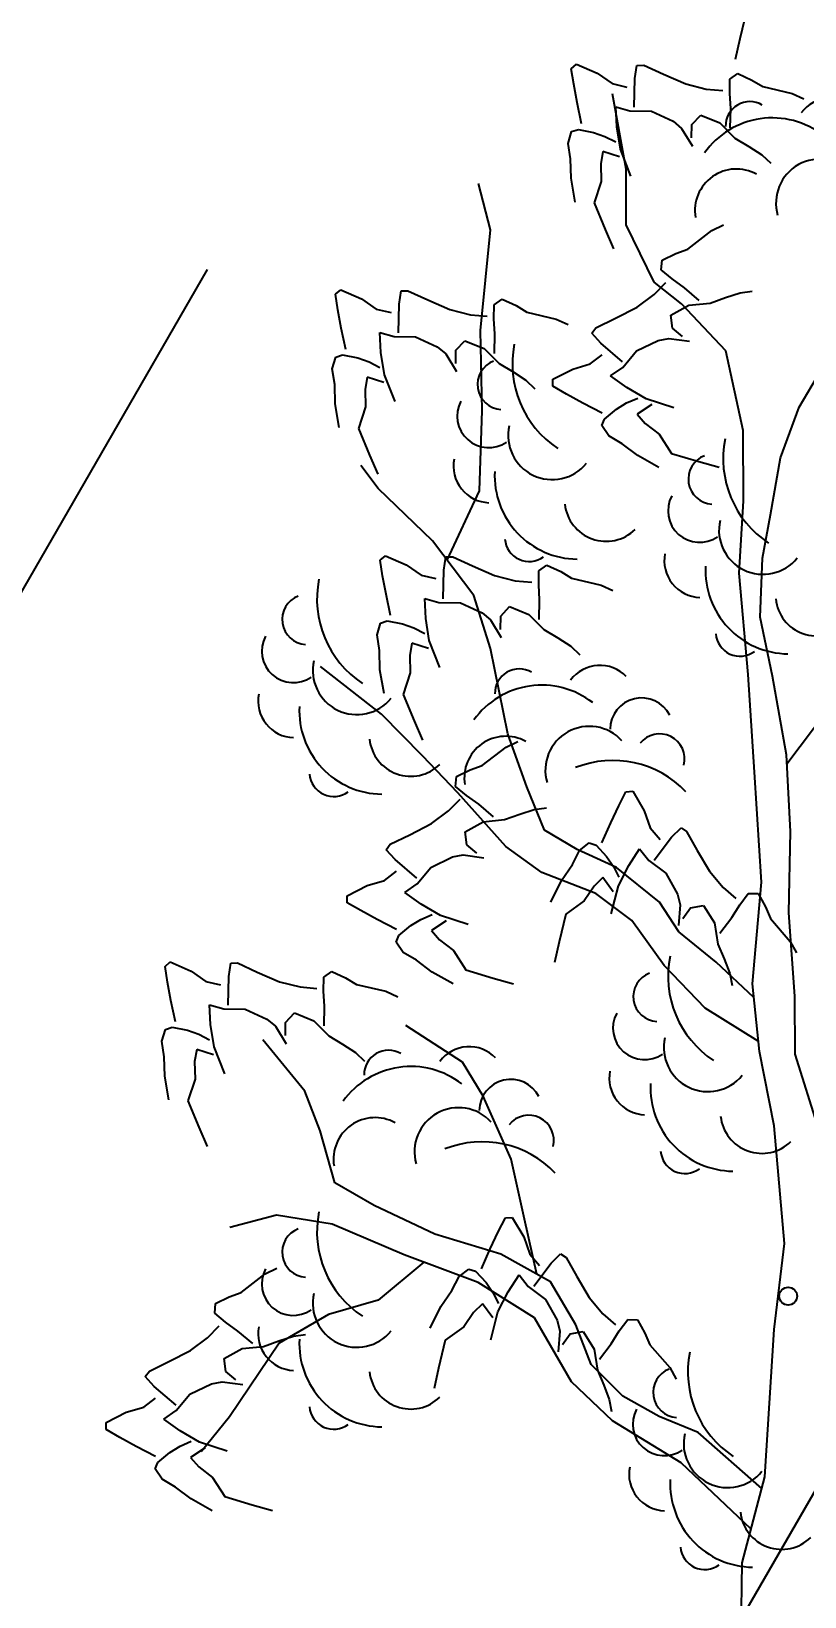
# Model space of a CAD drawing. Extents: x 524954 to 526204, y 9523489 to 9524010.
# Drawn here: x 525392.54 to 525396.86, y 9523763.15 to 9523771.9 of the extents above; entities that cross this region are included whole.
import ezdxf

# ---------------------------------------------------------------- set-up
doc = ezdxf.new("R2010")
doc.units = 0
doc.header["$PDMODE"] = 33
doc.header["$PDSIZE"] = 0.1
doc.linetypes.add('ACAD_ISO12W100', pattern=[21, 12, -3, 0, -3, 0, -3])
for name, color, linetype in [('Arbre', 34, 'ACAD_ISO12W100'), ('Bord Fleuve', 4, 'ACAD_ISO12W100'), ('TopoAlt', 3, 'Continuous'), ('TOPOJIS', 7, 'Continuous')]:
    doc.layers.add(name, color=color, linetype=linetype)
doc.styles.add('Simplex 1.0', font='Simplex.shx', dxfattribs={"width": 0.99, "height": 1})

# ---------------------------------------------------------------- blocks, each defined once
blk = doc.blocks.new('TCPOINT M')
at = {"color": 0}
blk.add_point((0, 0), dxfattribs=at)
at = {"layer": 'TopoAlt', "style": 'Simplex 1.0', "width": 0.99}
blk.add_attdef('ALT', (0.15, 0.15), '', height=1, dxfattribs=at)
blk = doc.blocks.new('v088')
at = {"linetype": 'Continuous'}
for p, q in [((-0.3202, 11.714), (-0.3572, 11.5582)), ((-0.3572, 11.5582), (-0.3824, 11.4437)), ((-1.2987, 11.3921), (-1.2695, 11.4174)), ((-1.2853, 11.3054), (-1.2987, 11.3921)), ((-1.2695, 11.4174), (-1.1537, 11.3664)), ((-0.9434, 11.3371), (-0.9319, 11.4109)), ((-0.9319, 11.4109), (-0.8938, 11.412)), ((-0.8938, 11.412), (-0.7835, 11.3608)), ((-1.266, 11.2026), (-1.2853, 11.3054)), ((-1.1537, 11.3664), (-1.0704, 11.3089)), ((-1.0704, 11.3089), (-0.9882, 11.2895)), ((-0.9469, 11.1764), (-0.9434, 11.3371)), ((-0.7835, 11.3608), (-0.6595, 11.3072)), ((-0.6595, 11.3072), (-0.5444, 11.2779)), ((-0.4131, 11.2545), (-0.4126, 11.3334)), ((-0.4126, 11.3334), (-0.3673, 11.3647)), ((-0.3673, 11.3647), (-0.2901, 11.3288)), ((-0.2901, 11.3288), (-0.2291, 11.2925)), ((-0.2291, 11.2925), (-0.0648, 11.2537)), ((-1.2408, 11.0836), (-1.266, 11.2026)), ((-0.9914, 10.8307), (-1.0686, 11.252)), ((-0.5444, 11.2779), (-0.4516, 11.2697)), ((-0.4079, 11.1703), (-0.4131, 11.2545)), ((-0.0648, 11.2537), (0.0014, 11.223)), ((-1.0503, 11.1789), (-0.9708, 11.1567)), ((-1.0444, 11.0675), (-1.0503, 11.1789)), ((-0.9708, 11.1567), (-0.851, 11.1547)), ((-0.851, 11.1547), (-0.7296, 11.0984)), ((-0.6257, 11.0796), (-0.5755, 11.1328)), ((-0.5755, 11.1328), (-0.4682, 11.0896)), ((-0.4102, 11.0614), (-0.4079, 11.1703)), ((-1.3166, 10.9752), (-1.2967, 11.0411)), ((-1.2967, 11.0411), (-1.2589, 11.0531)), ((-1.2589, 11.0531), (-1.1741, 11.0365)), ((-1.1741, 11.0365), (-1.1109, 11.0139)), ((-1.0245, 10.9429), (-1.0444, 11.0675)), ((-0.7296, 11.0984), (-0.6822, 11.0589)), ((-0.6822, 11.0589), (-0.6222, 10.96)), ((-0.6263, 11.0061), (-0.6257, 11.0796)), ((-0.4682, 11.0896), (-0.3841, 11.005)), ((-1.3032, 10.8885), (-1.3166, 10.9752)), ((-1.1109, 11.0139), (-1.0501, 10.983)), ((-0.9657, 10.7922), (-1.0245, 10.9429)), ((-0.3841, 11.005), (-0.3065, 10.9583)), ((-0.3065, 10.9583), (-0.2344, 10.9114)), ((-1.3, 10.7798), (-1.3032, 10.8885)), ((-1.122, 10.9292), (-1.1336, 10.8608)), ((-1.1336, 10.8608), (-1.1308, 10.7629)), ((-1.0286, 10.8992), (-1.122, 10.9292)), ((-0.2344, 10.9114), (-0.1841, 10.8638)), ((-1.2771, 10.6471), (-1.3, 10.7798)), ((-1.1308, 10.7629), (-1.1708, 10.642)), ((-0.9911, 10.5198), (-0.9914, 10.8307)), ((-1.7492, 10.4915), (-1.8168, 10.7513)), ((-1.1708, 10.642), (-1.1094, 10.4942)), ((-1.1094, 10.4942), (-1.0628, 10.3867)), ((-0.8352, 10.1996), (-0.9911, 10.5198)), ((-0.514, 10.4875), (-0.4484, 10.5194)), ((-1.8059, 9.9306), (-1.7492, 10.4915)), ((-0.648, 10.3846), (-0.514, 10.4875)), ((-0.7957, 10.2682), (-0.7912, 10.3231)), ((-0.7912, 10.3231), (-0.7146, 10.3603)), ((-0.7146, 10.3603), (-0.648, 10.3846)), ((-0.7348, 10.218), (-0.7957, 10.2682)), ((-2.6162, 10.1323), (-2.587, 10.1577)), ((-2.587, 10.1577), (-2.4712, 10.1066)), ((-2.2608, 10.0773), (-2.2494, 10.1511)), ((-2.2494, 10.1511), (-2.2113, 10.1522)), ((-2.2113, 10.1522), (-2.101, 10.101)), ((-0.8359, 10.1311), (-0.7709, 10.1978)), ((-0.6834, 10.0784), (-0.8352, 10.1996)), ((-0.6662, 10.1688), (-0.7348, 10.218)), ((-0.5833, 10.0982), (-0.6662, 10.1688)), ((-0.3559, 10.1397), (-0.2873, 10.1487)), ((-2.6028, 10.0456), (-2.6162, 10.1323)), ((-2.4712, 10.1066), (-2.3879, 10.0492)), ((-2.2643, 9.9167), (-2.2608, 10.0773)), ((-2.101, 10.101), (-1.977, 10.0475)), ((-1.7305, 9.9947), (-1.7301, 10.0737)), ((-1.7301, 10.0737), (-1.6848, 10.1049)), ((-1.6848, 10.1049), (-1.6075, 10.069)), ((-1.6075, 10.069), (-1.5466, 10.0327)), ((-1.0512, 9.9981), (-0.9313, 10.0604)), ((-0.9313, 10.0604), (-0.8359, 10.1311)), ((-0.7431, 10.0152), (-0.6418, 10.0712)), ((-0.4354, 9.8162), (-0.6834, 10.0784)), ((-0.6418, 10.0712), (-0.5231, 10.0829)), ((-0.5231, 10.0829), (-0.4378, 10.1134)), ((-0.4378, 10.1134), (-0.3559, 10.1397)), ((-2.5835, 9.9428), (-2.6028, 10.0456)), ((-2.3879, 10.0492), (-2.3057, 10.0298)), ((-1.977, 10.0475), (-1.8618, 10.0181)), ((-1.8618, 10.0181), (-1.7691, 10.0099)), ((-1.7254, 9.9105), (-1.7305, 9.9947)), ((-1.5466, 10.0327), (-1.3822, 9.9939)), ((-1.3822, 9.9939), (-1.316, 9.9632)), ((-1.1606, 9.945), (-1.0512, 9.9981)), ((-0.7336, 9.9427), (-0.7431, 10.0152)), ((-2.5582, 9.8238), (-2.5835, 9.9428)), ((-2.3678, 9.9191), (-2.2883, 9.8969)), ((-2.3619, 9.8077), (-2.3678, 9.9191)), ((-2.2883, 9.8969), (-2.1685, 9.895)), ((-2.1685, 9.895), (-2.0471, 9.8386)), ((-1.7966, 9.483), (-1.8059, 9.9306)), ((-1.7277, 9.8016), (-1.7254, 9.9105)), ((-1.1838, 9.9148), (-1.1606, 9.945)), ((-1.1339, 9.8592), (-1.1838, 9.9148)), ((-0.8138, 9.874), (-0.7533, 9.8858)), ((-0.7533, 9.8858), (-0.6387, 9.8698)), ((-0.677, 9.8958), (-0.7336, 9.9427)), ((-2.6142, 9.7814), (-2.5764, 9.7933)), ((-2.5764, 9.7933), (-2.4916, 9.7768)), ((-2.3419, 9.6831), (-2.3619, 9.8077)), ((-2.0471, 9.8386), (-1.9997, 9.7992)), ((-1.9997, 9.7992), (-1.9397, 9.7002)), ((-1.9438, 9.7464), (-1.9432, 9.8199)), ((-1.9432, 9.8199), (-1.893, 9.873)), ((-1.893, 9.873), (-1.7856, 9.8299)), ((-1.7856, 9.8299), (-1.7015, 9.7452)), ((-1.1923, 9.7429), (-1.1254, 9.7944)), ((-1.0116, 9.755), (-1.1339, 9.8592)), ((-1.0114, 9.724), (-0.9342, 9.8156)), ((-0.9342, 9.8156), (-0.8138, 9.874)), ((-0.339, 9.3704), (-0.4354, 9.8162)), ((-0.0246, 9.5014), (0.1676, 9.8288)), ((-2.634, 9.7155), (-2.6142, 9.7814)), ((-2.6206, 9.6288), (-2.634, 9.7155)), ((-2.4916, 9.7768), (-2.4283, 9.7541)), ((-2.4283, 9.7541), (-2.3676, 9.7232)), ((-1.7015, 9.7452), (-1.624, 9.6985)), ((-1.4022, 9.6572), (-1.2895, 9.7147)), ((-1.2895, 9.7147), (-1.1923, 9.7429)), ((-1.0789, 9.6763), (-1.0114, 9.724)), ((-2.6175, 9.52), (-2.6206, 9.6288)), ((-2.4395, 9.6694), (-2.4511, 9.6011)), ((-2.3461, 9.6395), (-2.4395, 9.6694)), ((-2.2831, 9.5325), (-2.3419, 9.6831)), ((-1.624, 9.6985), (-1.5519, 9.6516)), ((-1.5519, 9.6516), (-1.5015, 9.6041)), ((-1.401, 9.6186), (-1.4022, 9.6572)), ((-1.3254, 9.5742), (-1.401, 9.6186)), ((-0.9888, 9.6106), (-1.0789, 9.6763)), ((-2.4511, 9.6011), (-2.4483, 9.5032)), ((-1.2335, 9.5242), (-1.3254, 9.5742)), ((-0.9892, 9.5252), (-0.9269, 9.5527)), ((-0.8796, 9.5473), (-0.9888, 9.6106)), ((-0.7257, 9.4976), (-0.8796, 9.5473)), ((-2.5946, 9.3874), (-2.6175, 9.52)), ((-2.4483, 9.5032), (-2.4883, 9.3823)), ((-1.8121, 9.0349), (-1.7966, 9.483)), ((-1.1253, 9.4685), (-1.2335, 9.5242)), ((-1.1132, 9.4352), (-1.0467, 9.4905)), ((-1.0467, 9.4905), (-0.9892, 9.5252)), ((-0.8484, 9.5165), (-0.9306, 9.463)), ((-0.9306, 9.463), (-0.885, 9.4108)), ((-0.1306, 9.2193), (-0.0246, 9.5014)), ((-2.4883, 9.3823), (-2.4269, 9.2344)), ((-1.1278, 9.3984), (-1.1132, 9.4352)), ((-1.0892, 9.3413), (-1.1278, 9.3984)), ((-0.885, 9.4108), (-0.8073, 9.3511)), ((-0.337, 8.9787), (-0.339, 9.3704)), ((-1.0136, 9.2969), (-1.0892, 9.3413)), ((-0.9273, 9.2307), (-1.0136, 9.2969)), ((-0.8073, 9.3511), (-0.7389, 9.2437)), ((-2.4269, 9.2344), (-2.3802, 9.1269)), ((-0.81, 9.1646), (-0.9273, 9.2307)), ((-0.7389, 9.2437), (-0.5855, 9.1979)), ((-0.5855, 9.1979), (-0.4727, 9.1661)), ((-0.1861, 8.901), (-0.1306, 9.2193)), ((-2.3783, 9.048), (-2.4742, 9.1766)), ((-2.0737, 8.7558), (-2.3783, 9.048)), ((-1.992, 8.6473), (-1.8121, 9.0349)), ((-0.3597, 8.574), (-0.337, 8.9787)), ((-0.2308, 8.6575), (-0.1861, 8.901)), ((-1.8434, 8.4497), (-2.0737, 8.7558)), ((-2.3661, 8.6466), (-2.3369, 8.6719)), ((-2.3369, 8.6719), (-2.2212, 8.6209)), ((-2.0108, 8.5916), (-1.9993, 8.6654)), ((-1.9993, 8.6654), (-1.9613, 8.6665)), ((-1.9613, 8.6665), (-1.8509, 8.6153)), ((-0.2426, 8.3277), (-0.2308, 8.6575)), ((-2.3527, 8.5599), (-2.3661, 8.6466)), ((-2.2212, 8.6209), (-2.1379, 8.5634)), ((-2.0143, 8.4309), (-2.0108, 8.5916)), ((-1.8509, 8.6153), (-1.7269, 8.5617)), ((-1.4805, 8.509), (-1.4801, 8.5879)), ((-1.4801, 8.5879), (-1.4347, 8.6192)), ((-1.4347, 8.6192), (-1.3575, 8.5833)), ((-1.3575, 8.5833), (-1.2966, 8.547)), ((-0.3105, 8.0091), (-0.3597, 8.574)), ((-2.3334, 8.4571), (-2.3527, 8.5599)), ((-2.1379, 8.5634), (-2.0557, 8.544)), ((-1.7269, 8.5617), (-1.6118, 8.5324)), ((-1.6118, 8.5324), (-1.519, 8.5242)), ((-1.4754, 8.4248), (-1.4805, 8.509)), ((-1.2966, 8.547), (-1.1322, 8.5082)), ((-1.1322, 8.5082), (-1.066, 8.4775)), ((-2.3082, 8.3381), (-2.3334, 8.4571)), ((-2.1178, 8.4334), (-2.0382, 8.4112)), ((-2.1118, 8.322), (-2.1178, 8.4334)), ((-2.0382, 8.4112), (-1.9184, 8.4092)), ((-1.9184, 8.4092), (-1.7971, 8.3529)), ((-1.7501, 8.1531), (-1.8434, 8.4497)), ((-1.4776, 8.3159), (-1.4754, 8.4248)), ((-2.3641, 8.2956), (-2.3264, 8.3076)), ((-2.3264, 8.3076), (-2.2415, 8.291)), ((-2.0919, 8.1974), (-2.1118, 8.322)), ((-1.7971, 8.3529), (-1.7497, 8.3134)), ((-1.7497, 8.3134), (-1.6897, 8.2145)), ((-1.6937, 8.2606), (-1.6931, 8.3341)), ((-1.6931, 8.3341), (-1.643, 8.3873)), ((-1.643, 8.3873), (-1.5356, 8.3441)), ((-1.5356, 8.3441), (-1.4515, 8.2595)), ((-0.1735, 7.9995), (-0.2426, 8.3277)), ((-2.384, 8.2298), (-2.3641, 8.2956)), ((-2.3706, 8.1431), (-2.384, 8.2298)), ((-2.2415, 8.291), (-2.1783, 8.2684)), ((-2.1783, 8.2684), (-2.1175, 8.2375)), ((-1.4515, 8.2595), (-1.374, 8.2128)), ((-2.3674, 8.0343), (-2.3706, 8.1431)), ((-2.1895, 8.1837), (-2.2011, 8.1153)), ((-2.0961, 8.1537), (-2.1895, 8.1837)), ((-2.0331, 8.0467), (-2.0919, 8.1974)), ((-1.6531, 7.6763), (-1.7501, 8.1531)), ((-1.374, 8.2128), (-1.3019, 8.1659)), ((-1.3019, 8.1659), (-1.2515, 8.1184)), ((-2.3581, 7.786), (-2.6995, 8.0525)), ((-2.2011, 8.1153), (-2.1982, 8.0174)), ((-2.3445, 7.9016), (-2.3674, 8.0343)), ((-2.1982, 8.0174), (-2.2383, 7.8966)), ((-0.2742, 7.4626), (-0.3105, 8.0091)), ((-0.0959, 7.5596), (-0.1735, 7.9995)), ((-0.0934, 7.5087), (0.2621, 7.9837)), ((-2.2383, 7.8966), (-2.1768, 7.7487)), ((-2.1294, 7.5544), (-2.3581, 7.786)), ((-2.1768, 7.7487), (-2.1302, 7.6412)), ((-1.6632, 7.6026), (-1.5976, 7.6345)), ((-1.5474, 7.38), (-1.6531, 7.6763)), ((-1.9323, 7.3471), (-2.1294, 7.5544)), ((-1.7972, 7.4997), (-1.6632, 7.6026)), ((-0.0745, 7.1309), (-0.0959, 7.5596)), ((-1.9448, 7.3833), (-1.9404, 7.4382)), ((-1.9404, 7.4382), (-1.8638, 7.4754)), ((-1.8638, 7.4754), (-1.7972, 7.4997)), ((-0.2365, 6.8477), (-0.2742, 7.4626)), ((-1.8839, 7.3331), (-1.9448, 7.3833)), ((-1.6648, 7.048), (-1.9323, 7.3471)), ((-1.4491, 7.1395), (-1.5474, 7.38)), ((-1.0336, 7.2746), (-0.9936, 7.3527)), ((-0.9936, 7.3527), (-0.9551, 7.3561)), ((-0.9551, 7.3561), (-0.8913, 7.2468)), ((-1.985, 7.2461), (-1.9201, 7.3129)), ((-1.8154, 7.2839), (-1.8839, 7.3331)), ((-1.7325, 7.2133), (-1.8154, 7.2839)), ((-1.5051, 7.2548), (-1.4365, 7.2638)), ((-1.0783, 7.18), (-1.0336, 7.2746)), ((-2.2004, 7.1132), (-2.0805, 7.1754)), ((-2.0805, 7.1754), (-1.985, 7.2461)), ((-1.8923, 7.1303), (-1.791, 7.1862)), ((-1.791, 7.1862), (-1.6722, 7.1979)), ((-1.6722, 7.1979), (-1.587, 7.2285)), ((-1.587, 7.2285), (-1.5051, 7.2548)), ((-1.1277, 7.0688), (-1.0783, 7.18)), ((-0.8913, 7.2468), (-0.8575, 7.1514)), ((-2.3098, 7.06), (-2.2004, 7.1132)), ((-1.8828, 7.0578), (-1.8923, 7.1303)), ((-1.2665, 7.0314), (-1.4491, 7.1395)), ((-0.8575, 7.1514), (-0.8023, 7.0875)), ((-0.8351, 6.9716), (-0.7381, 7.0997)), ((-0.7381, 7.0997), (-0.6855, 7.1528)), ((-0.6855, 7.1528), (-0.654, 7.1313)), ((-0.654, 7.1313), (-0.5947, 7.0251)), ((-0.0837, 6.6768), (-0.0745, 7.1309)), ((-2.333, 7.0298), (-2.3098, 7.06)), ((-2.283, 6.9743), (-2.333, 7.0298)), ((-1.963, 6.9891), (-1.9025, 7.0009)), ((-1.9025, 7.0009), (-1.7879, 6.9849)), ((-1.8262, 7.0109), (-1.8828, 7.0578)), ((-1.4628, 6.9029), (-1.6648, 7.048)), ((-1.2925, 6.9474), (-1.2526, 7.0255)), ((-1.0467, 6.9303), (-1.2665, 7.0314)), ((-1.2526, 7.0255), (-1.1978, 7.0672)), ((-1.1978, 7.0672), (-1.1602, 7.0548)), ((-1.1602, 7.0548), (-1.1012, 6.9916)), ((-0.978, 6.9406), (-0.9175, 7.0343)), ((-0.9175, 7.0343), (-0.8661, 6.9697)), ((-0.5947, 7.0251), (-0.5257, 6.909)), ((-2.3415, 6.858), (-2.2745, 6.9095)), ((-2.1607, 6.8701), (-2.283, 6.9743)), ((-2.1606, 6.8391), (-2.0833, 6.9307)), ((-2.0833, 6.9307), (-1.963, 6.9891)), ((-1.3538, 6.8575), (-1.2925, 6.9474)), ((-1.1012, 6.9916), (-1.0633, 6.9361)), ((-1.0633, 6.9361), (-1.0322, 6.8755)), ((-0.8063, 6.7363), (-1.0467, 6.9303)), ((-1.0349, 6.828), (-0.978, 6.9406)), ((-0.8661, 6.9697), (-0.7702, 6.8978)), ((-0.5257, 6.909), (-0.4496, 6.8178)), ((-2.5514, 6.7723), (-2.4387, 6.8298)), ((-2.4387, 6.8298), (-2.3415, 6.858)), ((-2.228, 6.7914), (-2.1606, 6.8391)), ((-1.1618, 6.7848), (-1.4628, 6.9029)), ((-1.413, 6.7366), (-1.3538, 6.8575)), ((-1.1715, 6.8255), (-1.2266, 6.7446)), ((-1.122, 6.8741), (-1.1715, 6.8255)), ((-1.0639, 6.7951), (-1.122, 6.8741)), ((-1.0757, 6.6715), (-1.0349, 6.828)), ((-0.7702, 6.8978), (-0.705, 6.781)), ((-0.2869, 6.2807), (-0.2365, 6.8477)), ((-2.5502, 6.7337), (-2.5514, 6.7723)), ((-2.4746, 6.6893), (-2.5502, 6.7337)), ((-2.1379, 6.7256), (-2.228, 6.7914)), ((-1.2266, 6.7446), (-1.3299, 6.6702)), ((-0.9597, 6.6336), (-1.1618, 6.7848)), ((-0.6972, 6.5707), (-0.8063, 6.7363)), ((-0.705, 6.781), (-0.6897, 6.7213)), ((-0.4496, 6.8178), (-0.3793, 6.7567)), ((-0.357, 6.7218), (-0.3104, 6.7855)), ((-0.3104, 6.7855), (-0.2553, 6.7842)), ((-0.2553, 6.7842), (-0.2138, 6.7099)), ((-2.3827, 6.6392), (-2.4746, 6.6893)), ((-2.1384, 6.6402), (-2.076, 6.6678)), ((-2.0288, 6.6624), (-2.1379, 6.7256)), ((-1.8748, 6.6127), (-2.0288, 6.6624)), ((-1.3299, 6.6702), (-1.3669, 6.5144)), ((-0.6897, 6.7213), (-0.6991, 6.6059)), ((-0.6753, 6.6457), (-0.6318, 6.7049)), ((-0.6318, 6.7049), (-0.56, 6.7185)), ((-0.56, 6.7185), (-0.4983, 6.6206)), ((-0.4679, 6.5637), (-0.4022, 6.6506)), ((-0.4022, 6.6506), (-0.357, 6.7218)), ((-0.2138, 6.7099), (-0.1857, 6.6447)), ((-0.0491, 6.2111), (-0.0837, 6.6768)), ((-2.2745, 6.5836), (-2.3827, 6.6392)), ((-2.2624, 6.5503), (-2.1959, 6.6055)), ((-2.1959, 6.6055), (-2.1384, 6.6402)), ((-1.9976, 6.6315), (-2.0798, 6.5781)), ((-2.0798, 6.5781), (-2.0342, 6.5259)), ((-0.7803, 6.3824), (-0.9597, 6.6336)), ((-0.4884, 6.4009), (-0.6972, 6.5707)), ((-0.4983, 6.6206), (-0.4798, 6.5027)), ((-0.1857, 6.6447), (-0.0753, 6.5169)), ((-2.2769, 6.5134), (-2.2624, 6.5503)), ((-2.2384, 6.4564), (-2.2769, 6.5134)), ((-2.0342, 6.5259), (-1.9565, 6.4662)), ((-1.3669, 6.5144), (-1.3922, 6.3999)), ((-0.4798, 6.5027), (-0.4444, 6.4194)), ((-0.0753, 6.5169), (-0.0397, 6.4532)), ((-3.5682, 6.3771), (-3.539, 6.4025)), ((-3.539, 6.4025), (-3.4232, 6.3514)), ((-3.2129, 6.3221), (-3.2014, 6.3959)), ((-3.2014, 6.3959), (-3.1633, 6.397)), ((-3.1633, 6.397), (-3.053, 6.3458)), ((-2.1628, 6.412), (-2.2384, 6.4564)), ((-2.0765, 6.3457), (-2.1628, 6.412)), ((-1.9565, 6.4662), (-1.8881, 6.3588)), ((-0.2789, 6.2036), (-0.4884, 6.4009)), ((-0.4444, 6.4194), (-0.4135, 6.3391)), ((-3.5548, 6.2904), (-3.5682, 6.3771)), ((-3.4232, 6.3514), (-3.3399, 6.2939)), ((-3.2164, 6.1615), (-3.2129, 6.3221)), ((-3.053, 6.3458), (-2.929, 6.2922)), ((-2.6826, 6.2395), (-2.6821, 6.3185)), ((-2.6821, 6.3185), (-2.6368, 6.3497)), ((-2.6368, 6.3497), (-2.5596, 6.3138)), ((-2.5596, 6.3138), (-2.4986, 6.2775)), ((-1.9592, 6.2797), (-2.0765, 6.3457)), ((-1.8881, 6.3588), (-1.7347, 6.313)), ((-1.7347, 6.313), (-1.6219, 6.2812)), ((-0.5514, 6.1446), (-0.7803, 6.3824)), ((-0.4135, 6.3391), (-0.4006, 6.2711)), ((-3.5355, 6.1876), (-3.5548, 6.2904)), ((-3.3399, 6.2939), (-3.2577, 6.2746)), ((-2.929, 6.2922), (-2.8139, 6.2629)), ((-2.8139, 6.2629), (-2.7211, 6.2547)), ((-2.6774, 6.1553), (-2.6826, 6.2395)), ((-2.4986, 6.2775), (-2.3343, 6.2387)), ((-2.3343, 6.2387), (-2.2681, 6.208)), ((-0.2479, 5.9022), (-0.2869, 6.2807)), ((-0.0486, 5.8877), (-0.0491, 6.2111)), ((-3.5103, 6.0686), (-3.5355, 6.1876)), ((-3.3198, 6.1639), (-3.2403, 6.1417)), ((-3.3139, 6.0525), (-3.3198, 6.1639)), ((-3.2403, 6.1417), (-3.1205, 6.1398)), ((-3.1205, 6.1398), (-2.9991, 6.0834)), ((-2.6797, 6.0464), (-2.6774, 6.1553)), ((-0.2539, 5.9607), (-0.5514, 6.1446)), ((-3.5662, 6.0262), (-3.5284, 6.0381)), ((-3.5284, 6.0381), (-3.4436, 6.0215)), ((-3.294, 5.9279), (-3.3139, 6.0525)), ((-2.9991, 6.0834), (-2.9517, 6.044)), ((-2.9517, 6.044), (-2.8917, 5.945)), ((-2.8958, 5.9912), (-2.8952, 6.0647)), ((-2.8952, 6.0647), (-2.845, 6.1178)), ((-2.845, 6.1178), (-2.7377, 6.0747)), ((-2.7377, 6.0747), (-2.6536, 5.99)), ((-1.9071, 5.8427), (-2.2223, 6.0475)), ((-3.5861, 5.9603), (-3.5662, 6.0262)), ((-3.5727, 5.8736), (-3.5861, 5.9603)), ((-3.4436, 6.0215), (-3.3804, 5.9989)), ((-3.3804, 5.9989), (-3.3196, 5.968)), ((-2.7868, 5.6812), (-3.0229, 5.9686)), ((-2.6536, 5.99), (-2.576, 5.9433)), ((-3.5695, 5.7648), (-3.5727, 5.8736)), ((-3.3915, 5.9142), (-3.4031, 5.8459)), ((-3.2981, 5.8843), (-3.3915, 5.9142)), ((-3.2352, 5.7773), (-3.294, 5.9279)), ((-2.576, 5.9433), (-2.5039, 5.8964)), ((-2.5039, 5.8964), (-2.4536, 5.8489)), ((-0.1646, 5.4873), (-0.2479, 5.9022)), ((0.0846, 5.4676), (-0.0486, 5.8877)), ((-3.4031, 5.8459), (-3.4003, 5.748)), ((-1.7911, 5.6523), (-1.9071, 5.8427)), ((-3.5466, 5.6322), (-3.5695, 5.7648)), ((-3.4003, 5.748), (-3.4403, 5.6271)), ((-3.4403, 5.6271), (-3.3789, 5.4792)), ((-2.7013, 5.4591), (-2.7868, 5.6812)), ((-1.6346, 5.3011), (-1.7911, 5.6523)), ((-3.3789, 5.4792), (-3.3323, 5.3717)), ((-2.6206, 5.1685), (-2.7013, 5.4591)), ((-0.1073, 4.8293), (-0.1646, 5.4873)), ((-1.5592, 4.9668), (-1.6346, 5.3011)), ((-2.4003, 5.0425), (-2.6206, 5.1685)), ((-2.9464, 4.9876), (-3.2062, 4.92)), ((-2.6344, 4.9381), (-2.9464, 4.9876)), ((-2.0611, 4.8817), (-2.4003, 5.0425)), ((-2.2328, 4.7662), (-2.6344, 4.9381)), ((-1.7068, 4.8945), (-1.6668, 4.9726)), ((-1.6668, 4.9726), (-1.6283, 4.976)), ((-1.6283, 4.976), (-1.5645, 4.8667)), ((-1.4917, 4.6586), (-1.5592, 4.9668)), ((-1.6919, 4.7713), (-2.0611, 4.8817)), ((-1.7514, 4.7999), (-1.7068, 4.8945)), ((-1.5645, 4.8667), (-1.5307, 4.7714)), ((-0.1657, 4.3492), (-0.1073, 4.8293)), ((-2.1227, 4.7254), (-2.3768, 4.5144)), ((-1.8192, 4.6131), (-2.2328, 4.7662)), ((-1.8008, 4.6887), (-1.7514, 4.7999)), ((-1.415, 4.6154), (-1.6919, 4.7713)), ((-1.5307, 4.7714), (-1.4755, 4.7074)), ((-1.4112, 4.7196), (-1.3587, 4.7727)), ((-1.3587, 4.7727), (-1.3272, 4.7513)), ((-1.3272, 4.7513), (-1.2679, 4.6451)), ((-3.1435, 4.5571), (-3.0095, 4.66)), ((-3.0095, 4.66), (-2.9439, 4.6918)), ((-1.9657, 4.5674), (-1.9257, 4.6454)), ((-1.9257, 4.6454), (-1.871, 4.6871)), ((-1.871, 4.6871), (-1.8334, 4.6747)), ((-1.8334, 4.6747), (-1.7744, 4.6115)), ((-1.6512, 4.5605), (-1.5907, 4.6542)), ((-1.5907, 4.6542), (-1.5392, 4.5896)), ((-1.5083, 4.5916), (-1.4112, 4.7196)), ((-1.2679, 4.6451), (-1.1988, 4.529)), ((-3.2101, 4.5328), (-3.1435, 4.5571)), ((-2.0269, 4.4774), (-1.9657, 4.5674)), ((-1.5041, 4.4145), (-1.8192, 4.6131)), ((-1.7744, 4.6115), (-1.7365, 4.5561)), ((-1.7365, 4.5561), (-1.7054, 4.4954)), ((-1.7081, 4.4479), (-1.6512, 4.5605)), ((-1.5392, 4.5896), (-1.4434, 4.5178)), ((-1.2732, 4.3758), (-1.415, 4.6154)), ((-3.2911, 4.4407), (-3.2867, 4.4956)), ((-3.2867, 4.4956), (-3.2101, 4.5328)), ((-2.3768, 4.5144), (-2.655, 4.434)), ((-2.0862, 4.3565), (-2.0269, 4.4774)), ((-1.7952, 4.494), (-1.8447, 4.4455)), ((-1.7371, 4.415), (-1.7952, 4.494)), ((-1.4434, 4.5178), (-1.3781, 4.401)), ((-1.1988, 4.529), (-1.1228, 4.4377)), ((-3.2303, 4.3905), (-3.2911, 4.4407)), ((-3.1617, 4.3413), (-3.2303, 4.3905)), ((-2.655, 4.434), (-2.9315, 4.2727)), ((-1.8447, 4.4455), (-1.8998, 4.3645)), ((-1.7488, 4.2914), (-1.7081, 4.4479)), ((-1.2976, 4.0581), (-1.5041, 4.4145)), ((-1.3781, 4.401), (-1.3629, 4.3412)), ((-1.1877, 4.1537), (-1.2732, 4.3758)), ((-1.1228, 4.4377), (-1.0524, 4.3767)), ((-1.0302, 4.3418), (-0.9835, 4.4054)), ((-0.9835, 4.4054), (-0.9285, 4.4041)), ((-0.9285, 4.4041), (-0.8869, 4.3298)), ((-3.4268, 4.2328), (-3.3314, 4.3035)), ((-3.3314, 4.3035), (-3.2664, 4.3702)), ((-3.0788, 4.2707), (-3.1617, 4.3413)), ((-3.0186, 4.2553), (-2.9333, 4.2859)), ((-2.9333, 4.2859), (-2.8514, 4.3121)), ((-2.8514, 4.3121), (-2.7828, 4.3211)), ((-2.0031, 4.2901), (-2.0401, 4.1343)), ((-1.8998, 4.3645), (-2.0031, 4.2901)), ((-1.3629, 4.3412), (-1.3723, 4.2259)), ((-1.3485, 4.2656), (-1.3049, 4.3248)), ((-1.3049, 4.3248), (-1.2331, 4.3384)), ((-1.2331, 4.3384), (-1.1715, 4.2405)), ((-1.0754, 4.2705), (-1.0302, 4.3418)), ((-0.8869, 4.3298), (-0.8589, 4.2646)), ((-0.2169, 3.5272), (-0.1657, 4.3492)), ((-3.5467, 4.1705), (-3.4268, 4.2328)), ((-3.2386, 4.1877), (-3.1373, 4.2436)), ((-2.9315, 4.2727), (-3.209, 3.8627)), ((-3.1373, 4.2436), (-3.0186, 4.2553)), ((-1.1715, 4.2405), (-1.153, 4.1227)), ((-1.1411, 4.1837), (-1.0754, 4.2705)), ((-0.8589, 4.2646), (-0.7485, 4.1368)), ((-3.6793, 4.0872), (-3.6561, 4.1174)), ((-3.6561, 4.1174), (-3.5467, 4.1705)), ((-3.2291, 4.1152), (-3.2386, 4.1877)), ((-3.1725, 4.0683), (-3.2291, 4.1152)), ((-2.0401, 4.1343), (-2.0653, 4.0199)), ((-1.0099, 3.9771), (-1.1877, 4.1537)), ((-1.153, 4.1227), (-1.1176, 4.0393)), ((-0.7485, 4.1368), (-0.7129, 4.0731)), ((-3.6294, 4.0317), (-3.6793, 4.0872)), ((-3.5071, 3.9275), (-3.6294, 4.0317)), ((-3.4297, 3.988), (-3.3093, 4.0465)), ((-3.3093, 4.0465), (-3.2488, 4.0583)), ((-3.2488, 4.0583), (-3.1342, 4.0423)), ((-1.0692, 3.839), (-1.2976, 4.0581)), ((-1.1176, 4.0393), (-1.0867, 3.9591)), ((-3.6878, 3.9154), (-3.6208, 3.9668)), ((-3.5069, 3.8964), (-3.4297, 3.988)), ((-1.0867, 3.9591), (-1.0738, 3.891)), ((-0.8085, 3.8631), (-1.0099, 3.9771)), ((-3.8977, 3.8297), (-3.785, 3.8871)), ((-3.785, 3.8871), (-3.6878, 3.9154)), ((-3.5743, 3.8488), (-3.5069, 3.8964)), ((-3.4842, 3.783), (-3.5743, 3.8488)), ((-3.209, 3.8627), (-3.3666, 3.6666)), ((-0.589, 3.7744), (-0.8085, 3.8631)), ((-3.8965, 3.791), (-3.8977, 3.8297)), ((-3.8209, 3.7466), (-3.8965, 3.791)), ((-3.3751, 3.7197), (-3.4842, 3.783)), ((-0.6849, 3.6045), (-1.0692, 3.839)), ((-0.2343, 3.4611), (-0.589, 3.7744)), ((-3.729, 3.6966), (-3.8209, 3.7466)), ((-3.6208, 3.641), (-3.729, 3.6966)), ((-3.5422, 3.6629), (-3.4847, 3.6976)), ((-3.4847, 3.6976), (-3.4223, 3.7252)), ((-3.3439, 3.6889), (-3.4261, 3.6355)), ((-3.2212, 3.6701), (-3.3751, 3.7197)), ((-3.6232, 3.5708), (-3.6087, 3.6076)), ((-3.6087, 3.6076), (-3.5422, 3.6629)), ((-3.4261, 3.6355), (-3.3805, 3.5833)), ((-0.2941, 3.234), (-0.6849, 3.6045)), ((-3.5847, 3.5138), (-3.6232, 3.5708)), ((-3.5091, 3.4694), (-3.5847, 3.5138)), ((-3.3805, 3.5833), (-3.3028, 3.5236)), ((-3.3028, 3.5236), (-3.2344, 3.4162)), ((-0.3436, 3.0457), (-0.2169, 3.5272)), ((-3.4228, 3.4031), (-3.5091, 3.4694)), ((-3.2344, 3.4162), (-3.081, 3.3703)), ((-3.3055, 3.337), (-3.4228, 3.4031)), ((-3.081, 3.3703), (-2.9682, 3.3386)), ((-0.3518, 2.5418), (-0.3436, 3.0457))]:
    blk.add_line(p, q, dxfattribs=at)
for centre, major_axis, start_param, end_param in [((-0.3005, 11.0717), (0.0964, 0.0964), 0.254619, 2.377018), ((0.1501, 11.0237), (0.1445, 0.1445), 6.263619, 7.998733), ((-0.1756, 10.6509), (0.3298, 0.3298), 0.12682, 1.733702), ((-0.3757, 10.5998), (0.1641, 0.1641), 0.282297, 2.520721), ((0.0911, 10.6412), (0.1741, 0.1741), 6.236163, 8.918901), ((-1.0632, 9.7428), (0.3995, 0.3995), 2.158504, 3.344219), ((-1.6825, 9.6282), (-0.099, 0.099), -0.421529, 2.292047), ((-1.7599, 9.4514), (-0.1246, 0.1246), 0.293965, 2.957824), ((-1.4053, 9.3432), (0.1741, 0.1741), 2.133893, 4.816631), ((0.1148, 9.2139), (-0.3995, 0.3995), 0.587708, 1.773422), ((-1.7527, 9.1724), (-0.1445, 0.1445), 0.590553, 2.325666), ((-0.5045, 9.0993), (0.099, 0.099), 1.149268, 3.862844), ((-1.2605, 9.1191), (0.3298, 0.3298), 2.307735, 3.914618), ((-1.1039, 8.9843), (0.1641, 0.1641), 2.463212, 4.701636), ((-0.5819, 8.9225), (0.1246, 0.1246), 1.864761, 4.52862), ((-0.2273, 8.8143), (0.1741, 0.1741), 2.133893, 4.816631), ((-1.5338, 8.7756), (0.0964, 0.0964), 2.435534, 4.557933), ((-0.5746, 8.6435), (0.1445, 0.1445), 2.161349, 3.896462), ((-0.0825, 8.5902), (0.3298, 0.3298), 2.307735, 3.914618), ((-2.1547, 8.4302), (0.3995, 0.3995), 2.158504, 3.344219), ((-2.774, 8.3155), (-0.099, 0.099), -0.421529, 2.292047), ((0.0741, 8.4554), (0.1641, 0.1641), 2.463212, 4.701636), ((-2.8514, 8.1388), (-0.1246, 0.1246), 0.293965, 2.957824), ((-0.3558, 8.2467), (0.0964, 0.0964), 2.435534, 4.557933), ((-2.4968, 8.0306), (0.1741, 0.1741), 2.133893, 4.816631), ((-1.5891, 7.9031), (0.0964, 0.0964), 0.254619, 2.377018), ((-1.1385, 7.8551), (-0.1445, 0.1445), 4.692823, 6.427936), ((-1.4642, 7.4823), (0.3298, 0.3298), 0.12682, 1.733702), ((-2.8441, 7.8598), (-0.1445, 0.1445), 0.590553, 2.325666), ((-0.9057, 7.7012), (0.1246, 0.1246), 5.967031, 8.63089), ((-2.352, 7.8064), (0.3298, 0.3298), 2.307735, 3.914618), ((-1.1975, 7.4726), (-0.1741, 0.1741), 4.665366, 7.348105), ((-2.1954, 7.6717), (0.1641, 0.1641), 2.463212, 4.701636), ((-1.6643, 7.4312), (-0.1641, 0.1641), -1.288499, 0.949924), ((-0.8052, 7.5365), (-0.099, 0.099), 3.680741, 6.394318), ((-1.0661, 6.9632), (-0.3995, 0.3995), 4.689978, 5.875693), ((-2.6253, 7.463), (0.0964, 0.0964), 2.435534, 4.557933), ((-0.1929, 6.3242), (-0.3995, 0.3995), 0.587708, 1.773422), ((-0.8122, 6.2095), (-0.099, 0.099), -0.421529, 2.292047), ((-0.8896, 6.0328), (0.1246, 0.1246), 1.864761, 4.52862), ((-0.535, 5.9246), (0.1741, 0.1741), 2.133893, 4.816631), ((-2.32, 5.773), (0.0964, 0.0964), 0.254619, 2.377018), ((-1.8693, 5.7251), (0.1445, 0.1445), 6.263619, 7.998733), ((-2.1951, 5.3523), (0.3298, 0.3298), 0.12682, 1.733702), ((-0.8824, 5.7538), (-0.1445, 0.1445), 0.590553, 2.325666), ((-1.6366, 5.5711), (-0.1246, 0.1246), 4.396235, 7.060094), ((-0.3902, 5.7004), (0.3298, 0.3298), 2.307735, 3.914618), ((-1.9284, 5.3425), (0.1741, 0.1741), 6.236163, 8.918901), ((-2.3952, 5.3012), (-0.1641, 0.1641), -1.288499, 0.949924), ((-1.536, 5.4064), (0.099, 0.099), 5.251538, 7.965114), ((-0.2336, 5.5657), (-0.1641, 0.1641), 0.892416, 3.130839), ((-1.7969, 4.8332), (0.3995, 0.3995), 6.260774, 7.446489), ((-0.6635, 5.357), (0.0964, 0.0964), 2.435534, 4.557933), ((-2.1547, 4.8961), (-0.3995, 0.3995), 0.587708, 1.773422), ((-2.774, 4.7815), (-0.099, 0.099), -0.421529, 2.292047), ((-2.8514, 4.6047), (-0.1246, 0.1246), 0.293965, 2.957824), ((-2.4968, 4.4965), (0.1741, 0.1741), 2.133893, 4.816631), ((-2.8441, 4.3258), (-0.1445, 0.1445), 0.590553, 2.325666), ((-2.352, 4.2724), (0.3298, 0.3298), 2.307735, 3.914618), ((-0.0823, 4.1124), (0.3995, 0.3995), 2.158504, 3.344219), ((-2.1954, 4.1377), (0.1641, 0.1641), 2.463212, 4.701636), ((-0.7016, 3.9977), (0.099, 0.099), 1.149268, 3.862844), ((-2.6253, 3.929), (0.0964, 0.0964), 2.435534, 4.557933), ((-0.779, 3.821), (0.1246, 0.1246), 1.864761, 4.52862), ((-0.4244, 3.7128), (0.1741, 0.1741), 2.133893, 4.816631), ((-0.7718, 3.542), (-0.1445, 0.1445), 0.590553, 2.325666), ((-0.2796, 3.4886), (0.3298, 0.3298), 2.307735, 3.914618), ((-0.1231, 3.3539), (0.1641, 0.1641), 2.463212, 4.701636), ((-0.5529, 3.1452), (0.0964, 0.0964), 2.435534, 4.557933)]:
    blk.add_ellipse(centre, major_axis=major_axis, ratio=1, start_param=start_param, end_param=end_param, dxfattribs=at)

msp = doc.modelspace()

# ---------------------------------------------------------------- hatches: boundary and pattern name
at = {"layer": 'Bord Fleuve', "ltscale": 0.5}
h = msp.add_hatch(dxfattribs=at)
h.set_pattern_fill('ANSI33', color=256, scale=2, angle=15, style=0)
edge = h.paths.add_edge_path()
edge.add_line((525439.3507, 9523820.3804), (525429.4285, 9523796.0204))
edge.add_line((525429.4285, 9523796.0204), (525428.8842, 9523788.1014))
edge.add_line((525428.8842, 9523788.1014), (525428.3528, 9523783.6129))
edge.add_line((525428.3528, 9523783.6129), (525432.3447, 9523771.0442))
edge.add_line((525432.3447, 9523771.0442), (525425.1553, 9523761.3956))
edge.add_line((525425.1553, 9523761.3956), (525425.603, 9523757.8565))
edge.add_line((525425.603, 9523757.8565), (525425.3921, 9523752.7675))
edge.add_line((525425.3921, 9523752.7675), (525425.5312, 9523737.2692))
edge.add_line((525425.5312, 9523737.2692), (525420.1733, 9523734.2416))
edge.add_line((525420.1733, 9523734.2416), (525409.2311, 9523730.8373))
edge.add_line((525409.2311, 9523730.8373), (525403.1497, 9523725.2617))
edge.add_line((525403.1497, 9523725.2617), (525399.3115, 9523719.2787))
edge.add_line((525399.3115, 9523719.2787), (525398.4707, 9523717.2039))
edge.add_line((525398.4707, 9523717.2039), (525387.3234, 9523716.7674))
edge.add_line((525387.3234, 9523716.7674), (525379.7428, 9523715.4168))
edge.add_line((525439.3507, 9523820.3804), (525412.0291, 9523831.392))
edge.add_line((525412.0291, 9523831.392), (525397.6744, 9523844.8293))
edge.add_line((525397.6744, 9523844.8293), (525370.0416, 9523852.8917))
edge.add_line((525370.0416, 9523852.8917), (525354.138, 9523871.2241))
edge.add_line((525335.0465, 9523740.9341), (525335.464, 9523745.7879))
edge.add_line((525335.464, 9523745.7879), (525334.8238, 9523749.4829))
edge.add_line((525334.8238, 9523749.4829), (525332.9783, 9523755.8789))
edge.add_line((525332.9783, 9523755.8789), (525332.0897, 9523761.9372))
edge.add_line((525332.0897, 9523761.9372), (525333.4824, 9523768.6592))
edge.add_line((525333.4824, 9523768.6592), (525335.7546, 9523783.4262))
edge.add_line((525335.7546, 9523783.4262), (525345.5673, 9523814.1674))
edge.add_line((525345.5673, 9523814.1674), (525355.2016, 9523841.7229))
edge.add_line((525355.2016, 9523841.7229), (525358.1589, 9523858.2542))
edge.add_line((525358.1589, 9523858.2542), (525357.8909, 9523860.4348))
edge.add_line((525357.8909, 9523860.4348), (525354.138, 9523871.2241))
edge.add_line((525335.0725, 9523740.9319), (525368.6438, 9523722.0724))
edge.add_line((525368.6438, 9523722.0724), (525369.7487, 9523720.9808))
edge.add_line((525369.7487, 9523720.9808), (525379.7428, 9523715.4168))

# ---------------------------------------------------------------- block references
at = {"layer": 'Arbre'}
msp.add_blockref('v088', (525396.8523, 9523760.2968), dxfattribs=at)
at = {"layer": 'TOPOJIS'}
ref = msp.add_blockref('TCPOINT M', (525396.7655, 9523764.8329, 271.15), dxfattribs=at)
ref.add_attrib('ALT', '271.15', (525396.8155, 9523764.8829, 271.15), dxfattribs={"layer": 'TopoAlt', "height": 1, "style": 'Simplex 1.0', "width": 0.99})

doc.saveas('drawing.dxf')
